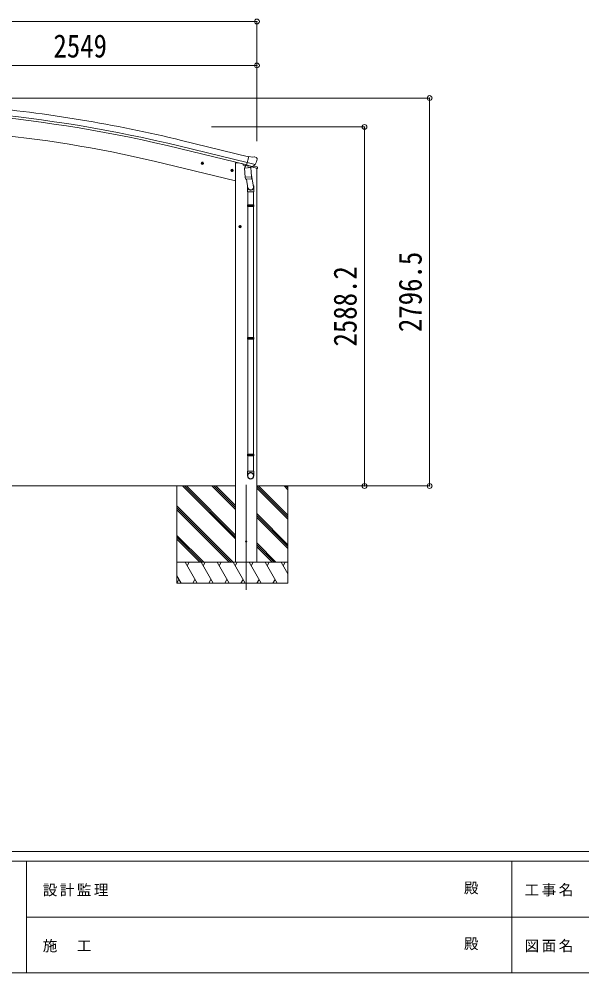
# Model space of a CAD drawing. Units: millimetres at full size. Extents: x -9783 to 33754, y -10064 to 6752.
# Drawn here: x -4022 to 36, y -6828 to 48 of the extents above; entities that cross this region are included whole.
import ezdxf
from ezdxf.enums import TextEntityAlignment as Align

# ---------------------------------------------------------------- set-up
doc = ezdxf.new("R2010")
doc.units = ezdxf.units.MM
doc.header["$LTSCALE"] = 35
doc.header["$PDMODE"] = 32
doc.header["$PDSIZE"] = 35
for name, color, linetype, lineweight in [('0-0_0', 7, 'Continuous', 9), ('0-1_本体', 4, 'Continuous', 9), ('0-2_部品', 7, 'Continuous', 9), ('0-8_PARTS2', 2, 'Continuous', 9), ('0-A_寸法', 6, 'Continuous', 9), ('F-0_240', 7, 'Continuous', 9)]:
    doc.layers.add(name, color=color, linetype=linetype, lineweight=lineweight)
doc.styles.add('ＭＳ ゴシック', font='')
doc.styles.get('ＭＳ ゴシック').set_extended_font_data('MS Gothic')

msp = doc.modelspace()

# ---------------------------------------------------------------- linework, layer by layer
at = {"layer": '0-0_0', "color": 6}
for p, q in [((-1062.09, -3317.43), (-1062.09, -520.93)), ((-1531.1, -729.23), (-1531.1, -3317.43))]:
    msp.add_line(p, q, dxfattribs=at)
at = {"layer": '0-0_0'}
for p, q in [((-7265.88, -3317.43), (-2462.88, -3317.43)), ((-2461.88, -3317.43), (-7264.88, -3317.43)), ((-2884.13, -3317.43), (-2884.13, -4017.43)), ((-2461.88, -3699.69), (-2844.15, -3317.43)), ((-2461.88, -3685.55), (-2830.01, -3317.43)), ((-2461.88, -3671.41), (-2815.86, -3317.43)), ((-2461.88, -3487.56), (-2632.02, -3317.43)), ((-2461.88, -3473.42), (-2617.87, -3317.43)), ((-2461.88, -3459.28), (-2603.73, -3317.43)), ((-1710.05, -3317.43), (-2306.38, -3317.43)), ((-2084.13, -3542.8), (-2306.38, -3320.55)), ((-2084.13, -3556.94), (-2306.38, -3334.7)), ((-2084.13, -3528.66), (-2295.36, -3317.43)), ((-2084.13, -3344.81), (-2111.52, -3317.43)), ((-2084.13, -3330.67), (-2097.37, -3317.43)), ((-2084.13, -3317.43), (-2084.13, -4017.43)), ((-2477.99, -3867.43), (-2884.13, -3461.29)), ((-2492.13, -3867.43), (-2884.13, -3475.44)), ((-2506.28, -3867.43), (-2884.13, -3489.58)), ((-2084.13, -3740.79), (-2306.38, -3518.54)), ((-2084.13, -3754.93), (-2306.38, -3532.68)), ((-2084.13, -3769.08), (-2306.38, -3546.83)), ((-2690.12, -3867.43), (-2884.13, -3673.42)), ((-2704.27, -3867.43), (-2884.13, -3687.57)), ((-2718.41, -3867.43), (-2884.13, -3701.71)), ((-2169.62, -3867.43), (-2306.38, -3730.67)), ((-2183.77, -3867.43), (-2306.38, -3744.82)), ((-2197.91, -3867.43), (-2306.38, -3758.96)), ((-2884.13, -3867.43), (-2084.13, -3867.43)), ((-2738.75, -4017.43), (-2825.35, -3867.43)), ((-2810.35, -3893.41), (-2795.35, -3867.43)), ((-2623.28, -4017.43), (-2709.88, -3867.43)), ((-2679.88, -3867.43), (-2694.88, -3893.41)), ((-2507.81, -4017.43), (-2594.41, -3867.43)), ((-2579.41, -3893.41), (-2564.41, -3867.43)), ((-2392.34, -4017.43), (-2478.94, -3867.43)), ((-2463.94, -3893.41), (-2448.94, -3867.43)), ((-2276.87, -4017.43), (-2363.47, -3867.43)), ((-2348.47, -3893.41), (-2333.47, -3867.43)), ((-2161.4, -4017.43), (-2248, -3867.43)), ((-2233, -3893.41), (-2218, -3867.43)), ((-2084.13, -3951.26), (-2132.53, -3867.43)), ((-2117.53, -3893.41), (-2102.53, -3867.43)), ((-2854.22, -4017.43), (-2884.13, -3965.62)), ((-2869.22, -3991.45), (-2884.22, -4017.43)), ((-2084.13, -4017.43), (-2884.13, -4017.43)), ((-2753.75, -3991.45), (-2768.75, -4017.43)), ((-2638.28, -3991.45), (-2653.28, -4017.43)), ((-2522.81, -3991.45), (-2537.81, -4017.43)), ((-2407.34, -3991.45), (-2422.34, -4017.43)), ((-2291.87, -3991.45), (-2306.87, -4017.43)), ((-2176.4, -3991.45), (-2191.4, -4017.43))]:
    msp.add_line(p, q, dxfattribs=at)
at = {"layer": '0-1_本体'}
for p, q in [((-2380.91, -1002.18), (-2863.97, -884.66)), ((-2376.98, -985.81), (-2859.98, -868.29)), ((-2366.91, -943.84), (-2849.78, -826.36)), ((-2462.38, -1117.43), (-3048.06, -976.82)), ((-2462.38, -987.43), (-2462.38, -3867.43)), ((-2306.88, -1027.14), (-2306.88, -3867.43))]:
    msp.add_line(p, q, dxfattribs=at)
msp.add_lwpolyline([(-2462.38, -987.43), (-2442.38, -987.43), (-2408.87, -995.48)], dxfattribs=at)
for centre, radius, start, end in [((-5221.15, -10572.83), 10030.81, 76.32536, 84.82535), ((-5221.15, -10572.83), 9970.81, 76.32536, 84.82535), ((-5221.15, -10572.83), 9987.65, 76.32536, 84.82535), ((-5013.05, -9161.6), 8417.35, 76.5, 84.99999)]:
    msp.add_arc(centre, radius, start, end, dxfattribs=at)
at = {"layer": '0-2_部品'}
for p, q in [((-2340, -948.11), (-2365.94, -941.88)), ((-2340, -948.11), (-2326.74, -945.41)), ((-2312.26, -948.6), (-2325.45, -945.43)), ((-2309.17, -950.84), (-2305.31, -957.14)), ((-2304.95, -959.42), (-2305.22, -960.57)), ((-2690.62, -993.61), (-2710.06, -988.95)), ((-2707.64, -989.53), (-2702.47, -984.08)), ((-2705.51, -996.72), (-2707.64, -989.53)), ((-2702.67, -1001), (-2698, -981.56)), ((-2702.47, -984.08), (-2695.17, -985.84)), ((-2695.17, -985.84), (-2693.04, -993.03)), ((-2408.37, -995.4), (-2408.37, -998.71)), ((-2385.65, -1008.11), (-2404.54, -1003.57)), ((-2396.08, -1025.28), (-2350.39, -1022.09)), ((-2391.4, -1092.12), (-2396.08, -1025.28)), ((-2381.66, -1003.51), (-2394.97, -1018.83)), ((-2394.97, -1018.83), (-2394.53, -1025.17)), ((-2380.72, -1003.45), (-2381.66, -1003.51)), ((-2377.63, -1005.92), (-2379.16, -1005.55)), ((-2340.93, -1014.73), (-2377.63, -1005.92)), ((-2319, -999.73), (-2376.51, -985.92)), ((-2371.68, -1007.74), (-2370.66, -1022.35)), ((-2343.47, -1016.74), (-2369.29, -1023.18)), ((-2352.16, -1018.91), (-2351.93, -1022.19)), ((-2350.39, -1022.09), (-2345.71, -1088.92)), ((-2303.82, -1027.75), (-2346.52, -1017.5)), ((-2338.56, -1015.2), (-2346.08, -1013.4)), ((-2342.77, -1014.96), (-2342.72, -1015.7)), ((-2339.4, -1015.1), (-2340.93, -1014.73)), ((-2335.85, -1014.64), (-2319.48, -1000.15)), ((-2332.33, -1011.65), (-2306.12, -1017.94)), ((-2303.82, -1020.86), (-2303.82, -1027.75)), ((-2476.69, -1044.97), (-2496.14, -1040.3)), ((-2493.72, -1040.89), (-2488.55, -1035.44)), ((-2491.58, -1048.08), (-2493.72, -1040.89)), ((-2488.75, -1052.36), (-2484.08, -1032.91)), ((-2488.55, -1035.44), (-2481.25, -1037.19)), ((-2481.25, -1037.19), (-2479.12, -1044.39)), ((-2391.4, -1092.12), (-2345.71, -1088.92)), ((-2391.39, -1092.12), (-2390.5, -1104.81)), ((-2347.45, -1064.16), (-2331.53, -1160.33)), ((-2344.86, -1101.39), (-2345.73, -1088.92)), ((-2346.7, -1103.53), (-2388.4, -1106.44)), ((-2382.97, -1106.06), (-2372.24, -1169.65)), ((-2375.38, -1162.83), (-2375.38, -1197.49)), ((-2345.25, -1102.75), (-2345.25, -1102.75)), ((-2329.38, -1197.49), (-2329.38, -1163.14)), ((-2375.38, -1197.49), (-2329.38, -1197.49)), ((-2373.38, -1197.49), (-2373.38, -1291.49)), ((-2331.38, -1197.49), (-2331.38, -1291.49)), ((-2375.38, -1293.49), (-2374.38, -1291.49)), ((-2375.38, -1293.49), (-2329.38, -1293.49)), ((-2375.38, -1293.49), (-2375.38, -1301.49)), ((-2375.38, -1301.49), (-2329.38, -1301.49)), ((-2375.38, -1301.49), (-2374.38, -1303.49)), ((-2374.38, -1291.49), (-2330.38, -1291.49)), ((-2374.38, -1303.49), (-2330.38, -1303.49)), ((-2373.38, -1303.49), (-2373.38, -2247.68)), ((-2331.38, -1303.49), (-2331.38, -2247.68)), ((-2329.38, -1293.49), (-2330.38, -1291.49)), ((-2434.38, -1443.8), (-2427.88, -1440.05)), ((-2427.88, -1457.55), (-2427.88, -1437.55)), ((-2427.88, -1440.05), (-2421.38, -1443.8)), ((-2421.38, -1443.8), (-2421.38, -1451.3)), ((-2437.88, -1447.55), (-2417.88, -1447.55)), ((-2421.38, -1451.3), (-2427.88, -1455.06)), ((-2375.38, -2249.68), (-2374.38, -2247.68)), ((-2375.38, -2249.68), (-2329.38, -2249.68)), ((-2375.38, -2249.68), (-2375.38, -2257.68)), ((-2375.38, -2257.68), (-2329.38, -2257.68)), ((-2375.38, -2257.68), (-2374.38, -2259.68)), ((-2374.38, -2247.68), (-2330.38, -2247.68)), ((-2374.38, -2259.68), (-2330.38, -2259.68)), ((-2373.38, -2259.68), (-2373.38, -3087.86)), ((-2331.38, -2259.68), (-2331.38, -3087.86)), ((-2329.38, -2249.68), (-2330.38, -2247.68)), ((-2375.38, -3089.86), (-2374.38, -3087.86)), ((-2375.38, -3089.86), (-2329.38, -3089.86)), ((-2375.38, -3089.86), (-2375.38, -3097.86)), ((-2374.38, -3087.86), (-2330.38, -3087.86)), ((-2329.38, -3089.86), (-2330.38, -3087.86)), ((-2375.38, -3097.86), (-2329.38, -3097.86)), ((-2375.38, -3097.86), (-2374.38, -3099.86)), ((-2374.38, -3099.86), (-2330.38, -3099.86)), ((-2373.38, -3099.86), (-2373.38, -3209.86)), ((-2331.38, -3099.86), (-2331.38, -3209.86)), ((-2375.38, -3244.01), (-2375.38, -3209.86)), ((-2375.38, -3209.86), (-2329.38, -3209.86)), ((-2329.38, -3244.01), (-2329.38, -3209.86))]:
    msp.add_line(p, q, dxfattribs=at)
for points in [[(-2371.36, -1007.33), (-2381.09, -1004.99), (-2365.94, -941.88)], [(-2693.04, -993.03), (-2698.21, -998.48), (-2705.51, -996.72)], [(-2371.36, -1007.33), (-2371.13, -1007.48), (-2346.36, -1013.43), (-2346.08, -1013.4)], [(-2318.73, -999.15), (-2319.32, -999.99), (-2319.48, -1000.15)], [(-2479.12, -1044.39), (-2484.29, -1049.83), (-2491.58, -1048.08)], [(-2329.38, -1293.49), (-2329.38, -1301.49), (-2330.38, -1303.49)], [(-2427.88, -1455.06), (-2434.38, -1451.3), (-2434.38, -1443.8)], [(-2329.38, -2249.68), (-2329.38, -2257.68), (-2330.38, -2259.68)], [(-2329.38, -3089.86), (-2329.38, -3097.86), (-2330.38, -3099.86)]]:
    msp.add_lwpolyline(points, dxfattribs=at)
for centre, radius in [((-2700.34, -991.28), 8.5), ((-2700.34, -991.28), 7.7), ((-2700.34, -991.28), 6.5), ((-2486.42, -1042.64), 8.5), ((-2486.42, -1042.64), 7.7), ((-2486.42, -1042.64), 6.5), ((-2427.88, -1447.55), 8.5), ((-2427.88, -1447.55), 7.7), ((-2427.88, -1447.55), 6.5)]:
    msp.add_circle(centre, radius, dxfattribs=at)
at = {"layer": '0-2_部品', "color": 4}
msp.add_circle((-2384.38, -3717.43), 4.5, dxfattribs=at)
at = {"layer": '0-2_部品'}
for centre, radius, start, end in [((-2326.15, -948.35), 3, 76.5, 101.5), ((-2502.03, -913.32), 202.4, 334.90875, 346.5), ((-2313.43, -953.46), 5, 31.5, 76.5), ((-2403.37, -998.71), 5, 180, 256.5), ((-2379.05, -1005.07), 0.5, 221.23754, 256.5), ((-2372.28, -1007.82), 0.604, 7.79405, 79.40158), ((-2369.64, -1022.21), 1.03, 188.03431, 289.96103), ((-2343.71, -1015.77), 1, 284, 4), ((-2342.27, -1014.92), 0.5, 76.5, 184), ((-2339.28, -1014.61), 0.5, 256.5, 291.76246), ((-2306.82, -1020.86), 3, 0, 76.5), ((-2388.54, -1104.45), 2, 190.53157, 274), ((-2346.84, -1101.53), 2, 274, 322.59038), ((-2346.8, -1101.56), 1.95, 322.52234, 4.95983), ((-2359.38, -1163.14), 30, 0, 2.54858)]:
    msp.add_arc(centre, radius, start, end, dxfattribs=at)
for centre, major_axis, ratio, start_param, end_param in [((-2307.87, -958.71), (1.57, -2.57), 0.99628, 0.7835347, 1.5707963), ((-2337.87, -1012.28), (0.73, -2.92), 0.997631, 5.8041905, 5.8929484), ((-2337.9, -1012.15), (-2.63, 3.16), 0.650902, 2.1145521, 2.1873627), ((-2337.84, -1012.38), (0.73, -2.92), 0.997631, 5.965759, 6.7621801), ((-2352.38, -1162.83), (-23, 0), 0.996195, 6.0000678, 10.0103449), ((-2352.38, -1162.83), (-21, 0), 0.996195, 0.3319459, 3.3482706), ((-2352.38, -3242.26), (23, 0), 0.996195, 6.2831853, 9.424778), ((-2352.38, -3244.01), (23, 0), 0.996195, 6.2831853, 9.424778), ((-2352.38, -3244.01), (0, -23.43), 0.981806, 4.712389, 7.8539816)]:
    msp.add_ellipse(centre, major_axis=major_axis, ratio=ratio, start_param=start_param, end_param=end_param, dxfattribs=at)
msp.add_ellipse((-2352.38, -3244.01), major_axis=(-21, 0), ratio=0.996195, dxfattribs=at)
at = {"layer": '0-8_PARTS2'}
msp.add_line((-2384.38, -3308.22), (-2384.38, -4067.43), dxfattribs=at)
at = {"layer": '0-A_寸法'}
for p, q in [((-7420.88, 30.93), (-2306.88, 30.93)), ((-2306.88, 30.93), (-2306.88, -285.69)), ((-4855.88, -285.69), (-2306.88, -285.69)), ((-2306.88, -285.69), (-2306.88, -832.36)), ((-1062.09, -520.93), (-4157.44, -520.93)), ((-1531.1, -729.23), (-2635.25, -729.23)), ((-1531.1, -3317.43), (-1859.93, -3317.43)), ((-1062.09, -3317.43), (-1531.1, -3317.43))]:
    msp.add_line(p, q, dxfattribs=at)
for p in [(-2306.88, 30.93), (-2306.88, -285.69), (-1062.09, -520.93), (-1531.1, -729.23), (-1531.1, -3317.43), (-1062.09, -3317.43)]:
    msp.add_point(p, dxfattribs=at)
at = {"layer": 'F-0_240', "color": 5}
for p, q in [((-9783.03, -5953.1), (9396.97, -5953.1)), ((-9783.03, -6023.1), (6285.75, -6023.1)), ((-3969.25, -6023.1), (-3969.25, -6828.1)), ((-469.25, -6023.1), (-469.25, -6828.1)), ((-3969.25, -6425.6), (3205.75, -6425.6)), ((-9783.03, -6828.1), (9396.97, -6828.1))]:
    msp.add_line(p, q, dxfattribs=at)

# ---------------------------------------------------------------- texts
at = {"layer": '0-A_寸法', "color": 7, "style": 'ＭＳ ゴシック', "width": 0.85}
msp.add_text('2549', height=166.8, dxfattribs=at).set_placement((-3773.88, -278.69), align=Align.BOTTOM_LEFT)
for s, p in [('2796.5', (-1069.09, -2207.93)), ('2588.2', (-1538.1, -2312.08))]:
    msp.add_text(s, height=166.8, rotation=90, dxfattribs=at).set_placement(p, align=Align.BOTTOM_LEFT)
at = {"layer": 'F-0_240', "style": 'ＭＳ ゴシック'}
for p in [(-814.24, -6276.85), (-814.24, -6679.35)]:
    msp.add_text('殿', height=76.98, dxfattribs=at).set_placement(p, align=Align.BOTTOM_LEFT)
at = {"layer": 'F-0_240', "char_height": 76.98, "attachment_point": 7, "style": 'ＭＳ ゴシック'}
for s, insert in [('\\T1.17;設計監理', (-3851.04, -6276.85)), ('\\T1.17;工事名', (-376.96, -6276.85)), ('\\T1.17;施\u3000工', (-3851.04, -6679.35)), ('\\T1.17;図面名', (-376.96, -6679.35))]:
    msp.add_mtext(s, dxfattribs=dict(at, insert=insert))

doc.saveas('drawing.dxf')
